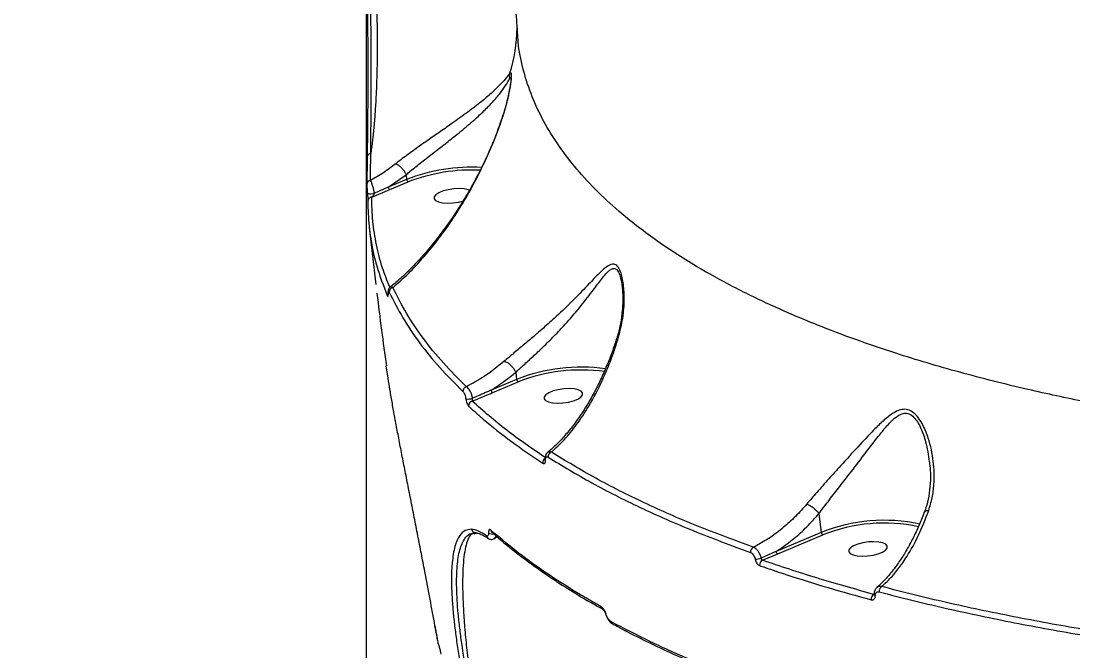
# Model space of a CAD drawing. Header units: millimetres. Extents: x -6328 to 5334, y -5037 to 4112.
# Drawn here: x -3619 to -3376.5, y 438 to 583.2 of the extents above; entities that cross this region are included whole.
import ezdxf

# ---------------------------------------------------------------- set-up
doc = ezdxf.new("R2010")
doc.units = ezdxf.units.MM
for name, color, linetype in [('DIKOM_ЗОНА', 80, 'Continuous'), ('DIKOM_ОБЪЕКТ', 7, 'Continuous'), ('DIKOM_РАЗМЕР_ЗОНА', 7, 'Continuous'), ('DIKOM_РАЗМЕР_ОБЪЕКТА', 7, 'Continuous')]:
    doc.layers.add(name, color=color, linetype=linetype)
doc.styles.add('style1', font='arial.ttf', dxfattribs={"width": 0.8})
doc.dimstyles.new('1-50', dxfattribs={"dimtxt": 300, "dimasz": 200, "dimexe": 100, "dimexo": 0, "dimgap": 100, "dimtad": 1, "dimtxsty": 'style1', "dimcen": 200, "dimclrd": 7, "dimclre": 7, "dimclrt": 7, "dimadec": 1, "dimazin": 2, "dimtfac": 1, "dimtmove": 0, "dimatfit": 2, "dimfxl": 0, "dimlwd": 25, "dimlwe": 18, "dimarcsym": 0})

# ---------------------------------------------------------------- blocks, each defined once
blk = doc.blocks.new('*D0')
at = {"layer": 'Defpoints', "color": 0, "transparency": 16777216}
for p in [(-3539.45, 760.32), (3333.52, 448.13), (3333.52, -4437.11)]:
    blk.add_point(p, dxfattribs=at)
at = {"layer": 'DIKOM_РАЗМЕР_ОБЪЕКТА', "color": 7, "lineweight": 18, "transparency": 16777216}
for p, q in [((-3539.45, 760.32), (-3539.45, -4537.11)), ((3333.52, 448.13), (3333.52, -4537.11))]:
    blk.add_line(p, q, dxfattribs=at)
at = {"layer": 'DIKOM_РАЗМЕР_ОБЪЕКТА', "color": 7, "lineweight": 25, "transparency": 16777216}
blk.add_line((-3339.45, -4437.11), (3133.52, -4437.11), dxfattribs=at)
at = {"layer": 'DIKOM_РАЗМЕР_ОБЪЕКТА', "color": 7, "transparency": 16777216}
for points in [[(-3339.45, -4403.77), (-3339.45, -4470.44), (-3539.45, -4437.11)], [(3133.52, -4403.77), (3133.52, -4470.44), (3333.52, -4437.11)]]:
    blk.add_solid(points, dxfattribs=at)
at = {"layer": 'DIKOM_РАЗМЕР_ОБЪЕКТА', "color": 7, "transparency": 16777216, "insert": (-102.96, -4183.94), "char_height": 300, "attachment_point": 5, "style": 'style1'}
blk.add_mtext('6900', dxfattribs=at)
blk = doc.blocks.new('*D1')
at = {"layer": 'Defpoints', "color": 0, "transparency": 16777216}
for p in [(-5040.91, 625.75), (5333.52, 448.13), (5333.52, -4936.78)]:
    blk.add_point(p, dxfattribs=at)
at = {"layer": 'DIKOM_РАЗМЕР_ЗОНА', "color": 7, "lineweight": 18, "transparency": 16777216}
for p, q in [((-5040.91, 625.75), (-5040.91, -5036.78)), ((5333.52, 448.13), (5333.52, -5036.78))]:
    blk.add_line(p, q, dxfattribs=at)
at = {"layer": 'DIKOM_РАЗМЕР_ЗОНА', "color": 7, "lineweight": 25, "transparency": 16777216}
blk.add_line((-4840.91, -4936.78), (5133.52, -4936.78), dxfattribs=at)
at = {"layer": 'DIKOM_РАЗМЕР_ЗОНА', "color": 7, "transparency": 16777216}
for points in [[(-4840.91, -4903.45), (-4840.91, -4970.11), (-5040.91, -4936.78)], [(5133.52, -4903.45), (5133.52, -4970.11), (5333.52, -4936.78)]]:
    blk.add_solid(points, dxfattribs=at)
at = {"layer": 'DIKOM_РАЗМЕР_ЗОНА', "color": 7, "transparency": 16777216, "insert": (-104.69, -4683.61), "char_height": 300, "attachment_point": 5, "style": 'style1'}
blk.add_mtext('10400', dxfattribs=at)
blk = doc.blocks.new('*D2')
at = {"layer": 'Defpoints', "color": 0, "transparency": 16777216}
for p in [(-5303.77, 2121.42), (-1621.11, 2121.42), (560.33, -2395.62)]:
    blk.add_point(p, dxfattribs=at)
at = {"layer": 'DIKOM_РАЗМЕР_ОБЪЕКТА', "color": 7, "lineweight": 18, "transparency": 16777216}
for p, q in [((-1621.11, 2121.42), (-5403.77, 2121.42)), ((560.33, -2395.62), (-5403.77, -2395.62))]:
    blk.add_line(p, q, dxfattribs=at)
at = {"layer": 'DIKOM_РАЗМЕР_ОБЪЕКТА', "color": 7, "lineweight": 25, "transparency": 16777216}
blk.add_line((-5303.77, -2195.62), (-5303.77, 1921.42), dxfattribs=at)
at = {"layer": 'DIKOM_РАЗМЕР_ОБЪЕКТА', "color": 7, "transparency": 16777216}
for points in [[(-5337.11, 1921.42), (-5270.44, 1921.42), (-5303.77, 2121.42)], [(-5337.11, -2195.62), (-5270.44, -2195.62), (-5303.77, -2395.62)]]:
    blk.add_solid(points, dxfattribs=at)
at = {"layer": 'DIKOM_РАЗМЕР_ОБЪЕКТА', "color": 7, "transparency": 16777216, "insert": (-5556.94, -137.1), "char_height": 300, "attachment_point": 5, "rotation": 90, "style": 'style1'}
blk.add_mtext('4500', dxfattribs=at)
blk = doc.blocks.new('*D3')
at = {"layer": 'Defpoints', "color": 0, "transparency": 16777216}
for p in [(-1814.92, 4111.71), (-5877.98, -3895.62), (33.33, -3895.62)]:
    blk.add_point(p, dxfattribs=at)
at = {"layer": 'DIKOM_РАЗМЕР_ЗОНА', "color": 7, "lineweight": 18, "transparency": 16777216}
for p, q in [((-1814.92, 4111.71), (-5977.98, 4111.71)), ((33.33, -3895.62), (-5977.98, -3895.62))]:
    blk.add_line(p, q, dxfattribs=at)
at = {"layer": 'DIKOM_РАЗМЕР_ЗОНА', "color": 7, "lineweight": 25, "transparency": 16777216}
blk.add_line((-5877.98, 3911.71), (-5877.98, -3695.62), dxfattribs=at)
at = {"layer": 'DIKOM_РАЗМЕР_ЗОНА', "color": 7, "transparency": 16777216}
for points in [[(-5911.31, 3911.71), (-5844.65, 3911.71), (-5877.98, 4111.71)], [(-5911.31, -3695.62), (-5844.65, -3695.62), (-5877.98, -3895.62)]]:
    blk.add_solid(points, dxfattribs=at)
at = {"layer": 'DIKOM_РАЗМЕР_ЗОНА', "color": 7, "transparency": 16777216, "insert": (-6131.15, 108.05), "char_height": 300, "attachment_point": 5, "rotation": 90, "style": 'style1'}
blk.add_mtext('8000', dxfattribs=at)

msp = doc.modelspace()

# ---------------------------------------------------------------- linework, layer by layer
at = {"layer": 'DIKOM_ЗОНА', "color": 3, "lineweight": 15}
msp.add_lwpolyline([(-2227.791, 4022.501, -0.4004134), (-924.694, 3567.218), (-783.266, 3290.817), (-574.315, 2882.448, 0.2815691), (-351.757, 2746.326), (3559.672, 2746.326, -0.2314536), (4743.738, 2167.188, -0.5747587), (2938.453, -2322.602, 0.3441492), (2725.867, -2545.064, -0.3852766), (1233.33, -3895.616), (300.314, -3895.616, -0.3636017), (-860.648, -2922.741, 0.3636017), (-1106.793, -2716.473), (-1724.025, -2716.473, -0.3491545), (-2514.764, -2087.631, 0.3242764), (-2736.03, -1894.92, -0.3882716), (-5040.908, 625.746), (-5040.908, 2102.661, -0.2943872), (-4453.774, 3013.453), (-2227.791, 4022.501)], format="xyb", dxfattribs=at)
at = {"layer": 'DIKOM_ОБЪЕКТ', "color": 7, "linetype": 'Continuous', "lineweight": 15}
for p, q in [((-3534.356, 544.906), (-3530.266, 547.764)), ((-3530.134, 546.68), (-3534.356, 544.906)), ((-3533.973, 544.342), (-3529.751, 546.116)), ((-3530.266, 547.764), (-3530.266, 547.767)), ((-3530.266, 547.764), (-3530.134, 546.68)), ((-3538.173, 542.594), (-3533.973, 544.342)), ((-3538.729, 535.593), (-3537.212, 522.429)), ((-3534.404, 500.871), (-3534.819, 503.715)), ((-3504.971, 502.243), (-3504.972, 502.247)), ((-3504.971, 502.243), (-3504.771, 500.589)), ((-3504.771, 500.589), (-3510.652, 498.117)), ((-3510.268, 497.553), (-3504.387, 500.025)), ((-3498.219, 482.197), (-3498.218, 482.185)), ((-3435.061, 469.682), (-3434.53, 465.308)), ((-3514.682, 465.148), (-3514.601, 465.165)), ((-3514.604, 465.168), (-3514.182, 465.172)), ((-3514.342, 464.941), (-3514.57, 465.269)), ((-3434.53, 465.308), (-3444.94, 460.934)), ((-3444.557, 460.37), (-3434.146, 464.744)), ((-3448.061, 458.914), (-3444.557, 460.37)), ((-3422.362, 451.083), (-3422.399, 451.056)), ((-3485.014, 447.686), (-3485.029, 447.694)), ((-3482.491, 444.125), (-3482.442, 444.101)), ((-3523.6, 443.841), (-3523.059, 440.906)), ((-3523.6, 443.841), (-3523.591, 443.813)), ((-3523.059, 440.906), (-3523.051, 440.878))]:
    msp.add_line(p, q, dxfattribs=at)
at = {"layer": 'DIKOM_ОБЪЕКТ', "color": 7, "linetype": 'Continuous', "lineweight": 15, "flags": 128}
for points in [[(-3515.627, 544.172), (-3515.918, 544.282), (-3516.862, 544.489), (-3518.008, 544.566), (-3519.263, 544.508), (-3520.527, 544.319), (-3521.696, 544.014), (-3522.675, 543.619), (-3523.386, 543.164), (-3523.771, 542.687)], [(-3523.771, 542.687), (-3523.798, 542.227), (-3523.466, 541.82), (-3522.801, 541.501), (-3521.857, 541.293), (-3520.711, 541.216), (-3519.455, 541.274), (-3518.192, 541.463), (-3517.04, 541.763)], [(-3498.407, 496.595), (-3498.434, 496.135), (-3498.102, 495.729), (-3497.437, 495.409), (-3496.493, 495.202), (-3495.347, 495.124), (-3494.092, 495.182), (-3492.829, 495.371), (-3491.66, 495.676), (-3490.68, 496.072), (-3489.969, 496.527), (-3489.585, 497.004), (-3489.557, 497.464), (-3489.89, 497.87), (-3490.555, 498.19), (-3491.498, 498.397), (-3492.644, 498.475), (-3493.9, 498.417), (-3495.163, 498.228), (-3496.332, 497.923), (-3497.311, 497.527), (-3498.022, 497.072), (-3498.407, 496.595)], [(-3511.318, 463.958), (-3511.356, 463.984), (-3511.358, 463.985)], [(-3428.166, 461.315), (-3428.194, 460.855), (-3427.861, 460.448), (-3427.196, 460.128), (-3426.253, 459.921), (-3425.107, 459.844), (-3423.851, 459.902), (-3422.588, 460.091), (-3421.419, 460.396), (-3420.44, 460.792), (-3419.729, 461.246), (-3419.344, 461.723), (-3419.317, 462.184), (-3419.649, 462.59), (-3420.314, 462.91), (-3421.258, 463.117), (-3422.404, 463.194), (-3423.659, 463.136), (-3424.922, 462.947), (-3426.091, 462.642), (-3427.071, 462.247), (-3427.782, 461.792), (-3428.166, 461.315)], [(-3484.128, 446.467), (-3484.162, 446.474), (-3484.19, 446.484), (-3484.211, 446.495), (-3484.226, 446.508), (-3484.233, 446.523), (-3484.234, 446.539), (-3484.227, 446.557), (-3484.214, 446.576)], [(-3523.051, 440.878), (-3523.119, 441.245), (-3523.187, 441.612), (-3523.255, 441.979), (-3523.322, 442.346), (-3523.39, 442.712), (-3523.457, 443.079), (-3523.524, 443.446), (-3523.591, 443.813)]]:
    msp.add_lwpolyline(points, dxfattribs=at)
at = {"layer": 'DIKOM_ОБЪЕКТ', "color": 7, "linetype": 'Continuous', "lineweight": 15}
for centre, radius, start, end in [((-3539.745, 581.897), 35.087, 341.98045, 359.61179), ((-3504.027, 570.442), 2.428, 165.6563, 193.29572), ((-3538.391, 551.821), 0.839, 90.06456, 180.55137), ((-3514.952, 507.268), 42.235, 87.10582, 111.06653), ((-3515.02, 507.831), 41.021, 87.3855, 111.04438), ((-3538.374, 545.535), 0.926, 95.19387, 183.71644), ((-3529.451, 546.732), 0.685, 184.35671, 244.06343), ((-3538.394, 545.952), 2.586, 252.35022, 288.91754), ((-3533.673, 544.958), 0.685, 184.35689, 244.06259), ((-3538.107, 541.645), 0.952, 94.01503, 184.3605), ((-3533.128, 520.775), 1.012, 100.33914, 184.08495), ((-3533.647, 520.005), 0.943, 141.71183, 185.63984), ((-3489.864, 462.697), 40.719, 82.13168, 111.47481), ((-3489.905, 463.017), 39.741, 82.17953, 111.37239), ((-3504.088, 500.641), 0.685, 184.35672, 244.06341), ((-3516.066, 497.884), 1.074, 105.27043, 184.49894), ((-3509.969, 498.169), 0.685, 184.35689, 244.06259), ((-3516.022, 499.463), 3.386, 262.22631, 289.08479), ((-3514.757, 494.536), 1.076, 103.20099, 184.63598), ((-3496.378, 482.776), 1.118, 109.42586, 185.153), ((-3497.644, 481.389), 1.118, 120.10299, 185.17324), ((-3497.923, 482.218), 0.297, 186.47163, 229.35398), ((-3419.952, 428.983), 39.142, 77.96485, 111.86545), ((-3514.203, 466.237), 0.967, 191.47922, 279.5439), ((-3509.906, 465.962), 0.828, 186.95374, 229.37711), ((-3420.042, 429.817), 37.668, 77.7836, 111.99001), ((-3510.846, 464.698), 0.878, 188.45139, 234.29359), ((-3510.387, 466.28), 1.328, 230.18208, 285.96853), ((-3433.847, 465.36), 0.685, 184.35672, 244.06341), ((-3449.632, 460.849), 1.204, 117.88783, 186.69358), ((-3444.257, 460.986), 0.685, 184.35689, 244.06259), ((-3449.636, 462.654), 3.462, 267.63218, 291.39975), ((-3447.541, 457.837), 1.196, 115.76857, 187.0614), ((-3419.903, 451.793), 1.264, 123.02623, 187.55031), ((-3421.775, 449.983), 1.241, 120.18114, 187.88271), ((-3421.959, 451.118), 0.409, 192.16868, 253.59892), ((-3484.641, 448.379), 0.788, 185.81448, 240.4693), ((-3482.105, 444.803), 0.78, 185.65975, 240.35385)]:
    msp.add_arc(centre, radius, start, end, dxfattribs=at)
for points, knots in [([(-3504.874, 727.005), (-3505.151, 722.857), (-3505.832, 712.627), (-3506.559, 696.286), (-3507.102, 677.989), (-3507.32, 659.67), (-3507.226, 641.336), (-3506.82, 622.991), (-3506.093, 604.641), (-3505.313, 590.517), (-3504.751, 582.514), (-3504.618, 580.624)], [0, 0, 0, 0, 0.0852617, 0.2102603, 0.335305, 0.4603974, 0.5855393, 0.7107321, 0.8359774, 0.9612764, 1, 1, 1, 1]), ([(-3540.106, 609.961), (-3539.988, 607.91), (-3539.75, 603.772), (-3539.516, 598.057), (-3539.356, 593.06), (-3539.25, 588.82), (-3539.17, 584.548), (-3539.117, 580.33), (-3539.087, 576.215), (-3539.076, 572.212), (-3539.082, 568.297), (-3539.101, 564.557), (-3539.128, 561.033), (-3539.161, 557.735), (-3539.196, 554.616), (-3539.219, 552.75), (-3539.23, 551.813)], [0, 0, 0, 0, 0.1013046, 0.2043245, 0.2693234, 0.3347703, 0.4016321, 0.4689837, 0.5341683, 0.5998078, 0.6668825, 0.7344532, 0.7996653, 0.8653309, 0.9324208, 1, 1, 1, 1]), ([(-3538.392, 552.66), (-3538.376, 554.481), (-3538.352, 557.236), (-3538.318, 561.584), (-3538.289, 566.184), (-3538.276, 571.176), (-3538.292, 576.423), (-3538.332, 581.808), (-3538.416, 587.351), (-3538.552, 592.916), (-3538.707, 597.855), (-3538.934, 603.501), (-3539.162, 607.555), (-3539.278, 609.6)], [0, 0, 0, 0, 0.130741, 0.1978155, 0.2653844, 0.3961147, 0.4632011, 0.5307838, 0.6611978, 0.7281017, 0.7954933, 0.8968894, 1, 1, 1, 1]), ([(-3538.63, 609.63), (-3538.452, 607.914), (-3538.095, 604.462), (-3537.597, 598.173), (-3537.251, 592.171), (-3537.044, 586.606), (-3536.914, 581.06), (-3536.9, 575.613), (-3537.004, 570.403), (-3537.143, 566.621), (-3537.337, 563.034), (-3537.587, 559.647), (-3537.896, 556.451), (-3538.175, 554.159), (-3538.351, 552.947), (-3538.392, 552.66)], [0, 0, 0, 0, 0.0869112, 0.1748861, 0.3057204, 0.3728218, 0.4404087, 0.5725022, 0.6402835, 0.708565, 0.774872, 0.8416469, 0.9098981, 0.9786596, 1, 1, 1, 1]), ([(-3048.983, 501.419), (-3055.104, 500.298), (-3067.347, 498.056), (-3085.977, 495.081), (-3104.769, 492.4), (-3123.803, 490.04), (-3142.946, 488.016), (-3162.236, 486.335), (-3181.516, 485.019), (-3199.535, 484.133), (-3216.197, 483.608), (-3231.562, 483.372), (-3246.787, 483.39), (-3261.907, 483.666), (-3276.841, 484.203), (-3291.608, 485.005), (-3306.115, 486.073), (-3319.899, 487.366), (-3332.925, 488.85), (-3346.08, 490.615), (-3359.682, 492.762), (-3373.602, 495.345), (-3388.025, 498.452), (-3402.74, 502.164), (-3415.855, 506.069), (-3426.662, 509.749), (-3436.074, 513.312), (-3445.512, 517.331), (-3454.816, 521.843), (-3464.062, 526.966), (-3472.999, 532.757), (-3480.671, 538.734), (-3486.765, 544.405), (-3491.557, 549.69), (-3495.635, 555.138), (-3498.973, 560.726), (-3501.584, 566.448), (-3503.398, 572.292), (-3504.388, 577.026), (-3504.503, 579.838), (-3504.535, 580.63)], [0, 0, 0, 0, 0.0281757, 0.0563513, 0.0848959, 0.1134406, 0.1424735, 0.1715063, 0.2009294, 0.2303525, 0.2542726, 0.2781927, 0.3023377, 0.3264826, 0.3509225, 0.3753625, 0.4000365, 0.4247104, 0.4471235, 0.4695366, 0.4967167, 0.5239122, 0.5510923, 0.5847544, 0.6184165, 0.6407763, 0.6631362, 0.6902514, 0.717382, 0.7444972, 0.7780784, 0.8116595, 0.8370219, 0.8624724, 0.8879228, 0.9134621, 0.9389079, 0.9644426, 0.9899773, 1, 1, 1, 1]), ([(-3506.379, 571.044), (-3506.675, 570.672), (-3507.277, 569.915), (-3508.86, 568.167), (-3510.857, 566.294), (-3513.33, 564.225), (-3516.437, 561.863), (-3519.808, 559.465), (-3523.092, 557.188), (-3526.07, 555.125), (-3529.041, 553.023), (-3531.221, 551.413), (-3532.368, 550.514), (-3532.646, 550.296)], [0, 0, 0, 0, 0.1053254, 0.2145479, 0.3102874, 0.408061, 0.5195918, 0.635277, 0.7180663, 0.8031636, 0.8862433, 0.9724049, 1, 1, 1, 1]), ([(-3507.668, 562.07), (-3507.251, 563.548), (-3506.68, 565.573), (-3506.245, 567.924), (-3506.027, 569.392), (-3505.926, 570.625), (-3505.999, 571.365), (-3506.24, 571.162), (-3506.379, 571.044)], [0, 0, 0, 0, 0.3030727, 0.4152375, 0.5295143, 0.6687564, 0.8085424, 1, 1, 1, 1]), ([(-3506.038, 570.007), (-3506.039, 570.012), (-3506.041, 570.037), (-3506.037, 569.856), (-3506.073, 569.426), (-3506.16, 568.678), (-3506.331, 567.63), (-3506.5, 566.716), (-3506.629, 566.171), (-3506.642, 566.119)], [0, 0, 0, 0, 0.0281869, 0.151076, 0.3007961, 0.4703738, 0.7109378, 0.9726977, 1, 1, 1, 1]), ([(-3506.39, 569.884), (-3506.259, 570.12), (-3506.084, 570.437), (-3506.059, 570.049), (-3506.052, 569.95)], [0, 0, 0, 0, 0.7456542, 1, 1, 1, 1]), ([(-3530.266, 547.767), (-3530.266, 547.767), (-3530.016, 547.978), (-3528.978, 548.844), (-3526.987, 550.439), (-3524.286, 552.538), (-3521.537, 554.666), (-3518.574, 557), (-3515.481, 559.547), (-3512.673, 562.073), (-3510.407, 564.369), (-3508.632, 566.435), (-3507.205, 568.441), (-3506.664, 569.399), (-3506.39, 569.884)], [0, 0, 0, 0, 0.0000129, 0.0265076, 0.1075882, 0.1917931, 0.2740841, 0.3586575, 0.4713062, 0.5879785, 0.6854056, 0.7846708, 0.8908725, 1, 1, 1, 1]), ([(-3506.642, 566.119), (-3506.756, 565.622), (-3507.016, 564.495), (-3507.395, 563.075), (-3507.694, 562.178), (-3507.77, 561.952)], [0, 0, 0, 0, 0.3714801, 0.8413978, 1, 1, 1, 1]), ([(-3507.743, 561.926), (-3508.059, 560.962), (-3508.753, 558.853), (-3509.992, 555.683), (-3511.46, 552.295), (-3513.162, 548.758), (-3515.073, 545.147), (-3517.183, 541.545), (-3519.441, 538.042), (-3521.851, 534.649), (-3524.412, 531.377), (-3527.088, 528.268), (-3529.833, 525.426), (-3532.13, 523.265), (-3533.511, 522.175), (-3533.964, 521.817)], [0, 0, 0, 0, 0.0516282, 0.1129642, 0.1790035, 0.2508272, 0.3304944, 0.4122143, 0.4969872, 0.5846466, 0.674979, 0.7688065, 0.8627139, 0.9548938, 1, 1, 1, 1]), ([(-3533.31, 521.771), (-3532.242, 522.7), (-3530.056, 524.603), (-3526.829, 527.988), (-3523.615, 531.804), (-3520.476, 536.041), (-3517.513, 540.572), (-3514.744, 545.363), (-3512.179, 550.438), (-3509.747, 555.94), (-3508.364, 560.019), (-3507.668, 562.07)], [0, 0, 0, 0, 0.1079577, 0.221041, 0.3345734, 0.4495257, 0.5649892, 0.6717717, 0.7791328, 0.888928, 1, 1, 1, 1]), ([(-3507.668, 562.07), (-3507.68, 562.058), (-3507.723, 562.017), (-3507.725, 561.961), (-3507.726, 561.921)], [0, 0, 0, 0, 0.272459, 1, 1, 1, 1]), ([(-3539.23, 551.813), (-3539.244, 550.615), (-3539.273, 548.201), (-3539.29, 546.388), (-3539.298, 545.475)], [0, 0, 0, 0, 0.4964917, 1, 1, 1, 1]), ([(-3538.458, 546.457), (-3538.45, 547.337), (-3538.434, 549.11), (-3538.406, 551.471), (-3538.392, 552.66)], [0, 0, 0, 0, 0.4964828, 1, 1, 1, 1]), ([(-3532.646, 550.296), (-3533.588, 549.578), (-3535.48, 548.136), (-3537.463, 547.018), (-3538.458, 546.457)], [0, 0, 0, 0, 0.4978686, 1, 1, 1, 1]), ([(-3532.646, 550.296), (-3532.617, 550.286), (-3532.5, 550.247), (-3532.184, 550.102), (-3531.676, 549.754), (-3531.089, 549.164), (-3530.579, 548.47), (-3530.37, 548.001), (-3530.266, 547.767)], [0, 0, 0, 0, 0.0343037, 0.1364982, 0.3523745, 0.5682499, 0.784125, 1, 1, 1, 1]), ([(-3537.555, 543.506), (-3537.603, 543.774), (-3537.7, 544.315), (-3537.924, 545.168), (-3538.191, 545.959), (-3538.369, 546.292), (-3538.458, 546.457)], [0, 0, 0, 0, 0.2146917, 0.4348049, 0.7188263, 1, 1, 1, 1]), ([(-3539.298, 545.475), (-3539.297, 545.349), (-3539.295, 545.1), (-3539.266, 544.568), (-3539.226, 544.009), (-3539.194, 543.657), (-3539.178, 543.488)], [0, 0, 0, 0, 0.2974636, 0.5890265, 0.8028446, 1, 1, 1, 1]), ([(-3539.178, 543.488), (-3539.174, 543.447), (-3539.156, 543.264), (-3539.124, 542.897), (-3539.088, 542.391), (-3539.06, 541.894), (-3539.057, 541.682), (-3539.056, 541.572)], [0, 0, 0, 0, 0.0490732, 0.2179129, 0.4266715, 0.7022436, 1, 1, 1, 1]), ([(-3538.173, 542.594), (-3538.091, 542.664), (-3537.938, 542.796), (-3537.75, 543.035), (-3537.631, 543.243), (-3537.58, 543.383), (-3537.562, 543.458), (-3537.557, 543.491), (-3537.555, 543.506)], [0, 0, 0, 0, 0.3482418, 0.6491547, 0.8444769, 0.9341967, 0.9695954, 1, 1, 1, 1]), ([(-3534.356, 544.906), (-3534.605, 544.795), (-3535.667, 544.318), (-3536.736, 543.858), (-3537.555, 543.506)], [0, 0, 0, 0, 0.2343149, 1, 1, 1, 1]), ([(-3539.056, 541.572), (-3539.056, 541.334), (-3539.056, 540.143), (-3538.944, 537.059), (-3538.389, 532.355), (-3537.057, 526.299), (-3535.469, 522.197), (-3534.585, 519.912)], [0, 0, 0, 0, 0.0321659, 0.1608352, 0.4182088, 0.675957, 1, 1, 1, 1]), ([(-3534.023, 521.816), (-3534.604, 523.291), (-3535.878, 526.518), (-3537.154, 531.607), (-3538.034, 537.052), (-3538.127, 540.746), (-3538.173, 542.594)], [0, 0, 0, 0, 0.2184516, 0.4781337, 0.738887, 1, 1, 1, 1]), ([(-3481.252, 510.383), (-3480.893, 511.827), (-3480.166, 514.744), (-3479.883, 518.841), (-3480.033, 521.954), (-3480.38, 524.044), (-3480.805, 525.544), (-3481.459, 526.753), (-3482.454, 527.305), (-3483.555, 526.893), (-3484.694, 526.019), (-3486.133, 524.665), (-3488.244, 522.437), (-3491.309, 519.234), (-3494.623, 516.004), (-3497.858, 513.059), (-3500.61, 510.674), (-3503.261, 508.446), (-3505.594, 506.512), (-3506.989, 505.321), (-3507.632, 504.772)], [0, 0, 0, 0, 0.0753137, 0.1521196, 0.2131853, 0.2441328, 0.2756864, 0.3129828, 0.3506019, 0.4012238, 0.4376329, 0.4745841, 0.5507903, 0.6403379, 0.7326459, 0.7929996, 0.85494, 0.904775, 0.9561054, 1, 1, 1, 1]), ([(-3504.972, 502.247), (-3504.972, 502.247), (-3504.393, 502.777), (-3503.084, 503.96), (-3500.959, 505.893), (-3498.556, 508.152), (-3496.047, 510.641), (-3493.166, 513.706), (-3490.187, 517.179), (-3487.511, 520.626), (-3485.648, 523.116), (-3484.392, 524.691), (-3483.58, 525.547), (-3482.892, 526.054), (-3482.284, 526.253), (-3481.837, 526.074), (-3481.371, 525.58), (-3480.971, 524.754), (-3480.621, 523.383), (-3480.499, 522.435), (-3480.443, 522.002)], [0, 0, 0, 0, 0.000015, 0.0553362, 0.1196002, 0.1857325, 0.2650985, 0.3464682, 0.4649736, 0.5868495, 0.6819776, 0.7309123, 0.7797466, 0.8101706, 0.8414307, 0.8783738, 0.8855765, 0.9297003, 0.9678832, 1, 1, 1, 1]), ([(-3533.965, 521.817), (-3534, 521.793), (-3534.119, 521.712), (-3534.244, 521.509), (-3534.345, 521.258), (-3534.394, 520.954), (-3534.402, 520.684), (-3534.376, 520.409), (-3534.369, 520.338)], [0, 0, 0, 0, 0.065757, 0.2243231, 0.3778048, 0.5549141, 0.8842459, 1, 1, 1, 1]), ([(-3533.31, 521.771), (-3533.352, 521.797), (-3533.577, 521.935), (-3533.825, 522.01), (-3533.948, 521.831), (-3533.961, 521.813)], [0, 0, 0, 0, 0.1740543, 0.9174367, 1, 1, 1, 1]), ([(-3516.348, 498.92), (-3518.168, 500.732), (-3521.811, 504.36), (-3526.367, 510.01), (-3530.311, 515.799), (-3532.31, 519.779), (-3533.31, 521.771)], [0, 0, 0, 0, 0.2488741, 0.4981941, 0.7488692, 1, 1, 1, 1]), ([(-3480.446, 522.001), (-3480.397, 521.544), (-3480.286, 520.5), (-3480.271, 518.603), (-3480.389, 516.23), (-3480.787, 513.516), (-3481.228, 511.4), (-3481.623, 510.284), (-3481.683, 510.113)], [0, 0, 0, 0, 0.1257299, 0.2872285, 0.4817915, 0.7208116, 0.9573911, 1, 1, 1, 1]), ([(-3536.987, 520.478), (-3536.643, 517.626), (-3535.967, 512.031), (-3535.174, 506.453), (-3534.786, 503.719)], [0, 0, 0, 0, 0.5098626, 1, 1, 1, 1]), ([(-3534.585, 519.912), (-3534.572, 519.883), (-3534.507, 519.738), (-3534.419, 519.641), (-3534.36, 519.766), (-3534.343, 519.993), (-3534.356, 520.208), (-3534.363, 520.316)], [0, 0, 0, 0, 0.0950988, 0.471968, 0.7157778, 0.8572267, 1, 1, 1, 1]), ([(-3534.363, 520.316), (-3534.369, 520.421), (-3534.382, 520.631), (-3534.365, 520.848), (-3534.305, 520.962), (-3534.217, 520.866), (-3534.151, 520.729), (-3534.138, 520.703)], [0, 0, 0, 0, 0.1456016, 0.2899617, 0.5320979, 0.9098028, 1, 1, 1, 1]), ([(-3534.377, 520.387), (-3534.373, 520.336), (-3534.364, 520.216), (-3534.366, 520.117), (-3534.366, 520.111), (-3534.366, 520.109)], [0, 0, 0, 0, 0.3024162, 0.7090338, 1, 1, 1, 1]), ([(-3534.138, 520.703), (-3533.145, 518.725), (-3531.157, 514.764), (-3527.224, 508.978), (-3522.652, 503.296), (-3518.976, 499.633), (-3517.136, 497.8)], [0, 0, 0, 0, 0.2488739, 0.4981939, 0.748869, 1, 1, 1, 1]), ([(-3481.706, 510.097), (-3481.823, 509.707), (-3482.278, 508.188), (-3483.209, 505.645), (-3484.501, 502.462), (-3485.944, 499.372), (-3487.52, 496.388), (-3489.218, 493.547), (-3491.017, 490.895), (-3492.896, 488.464), (-3494.835, 486.301), (-3496.435, 484.717), (-3497.388, 483.96), (-3497.672, 483.734)], [0, 0, 0, 0, 0.0322854, 0.1256978, 0.2218725, 0.3209215, 0.4227737, 0.5271343, 0.6331814, 0.7397395, 0.8468044, 0.9543034, 1, 1, 1, 1]), ([(-3496.749, 483.83), (-3495.757, 484.744), (-3493.762, 486.582), (-3490.872, 490.152), (-3487.845, 494.705), (-3485.345, 499.473), (-3483.381, 504.101), (-3482.176, 507.385), (-3481.512, 509.539), (-3481.252, 510.383)], [0, 0, 0, 0, 0.1610251, 0.3238573, 0.4936605, 0.7083238, 0.8181272, 0.928737, 1, 1, 1, 1]), ([(-3481.252, 510.383), (-3481.279, 510.376), (-3481.464, 510.332), (-3481.66, 510.247), (-3481.666, 510.117), (-3481.667, 510.085)], [0, 0, 0, 0, 0.1132761, 0.7833298, 1, 1, 1, 1]), ([(-3507.632, 504.772), (-3509.158, 503.53), (-3511.972, 501.24), (-3514.975, 499.648), (-3516.348, 498.92)], [0, 0, 0, 0, 0.5425528, 1, 1, 1, 1]), ([(-3507.632, 504.772), (-3507.604, 504.767), (-3507.428, 504.734), (-3507.038, 504.583), (-3506.44, 504.186), (-3505.837, 503.609), (-3505.307, 502.931), (-3505.084, 502.475), (-3504.972, 502.247)], [0, 0, 0, 0, 0.0319477, 0.2048554, 0.4036422, 0.6024283, 0.8012141, 1, 1, 1, 1]), ([(-3510.652, 498.117), (-3510.416, 498.263), (-3508.47, 499.464), (-3506.608, 500.943), (-3504.971, 502.243)], [0, 0, 0, 0, 0.1214198, 1, 1, 1, 1]), ([(-3523.591, 443.813), (-3523.964, 445.837), (-3524.715, 449.918), (-3525.786, 455.542), (-3526.735, 460.452), (-3527.548, 464.614), (-3528.372, 468.804), (-3529.189, 472.939), (-3529.985, 476.969), (-3530.755, 480.89), (-3531.501, 484.722), (-3532.202, 488.383), (-3532.848, 491.833), (-3533.433, 495.063), (-3533.964, 498.12), (-3534.257, 499.952), (-3534.404, 500.871)], [0, 0, 0, 0, 0.1013046, 0.2043245, 0.2693234, 0.3347703, 0.4016321, 0.4689837, 0.5341683, 0.5998078, 0.6668825, 0.7344532, 0.7996653, 0.8653309, 0.9324208, 1, 1, 1, 1]), ([(-3517.136, 497.8), (-3517.071, 497.722), (-3516.94, 497.565), (-3516.743, 497.128), (-3516.578, 496.62), (-3516.511, 496.27), (-3516.48, 496.108)], [0, 0, 0, 0, 0.2632567, 0.5266594, 0.7813278, 1, 1, 1, 1]), ([(-3514.915, 496.263), (-3514.978, 496.526), (-3515.112, 497.091), (-3515.467, 497.901), (-3515.904, 498.583), (-3516.201, 498.808), (-3516.348, 498.92)], [0, 0, 0, 0, 0.2241212, 0.4807288, 0.7415199, 1, 1, 1, 1]), ([(-3515.003, 495.583), (-3513.699, 496.124), (-3512.118, 496.78), (-3510.545, 497.438), (-3510.268, 497.553)], [0, 0, 0, 0, 0.8242751, 1, 1, 1, 1]), ([(-3510.652, 498.117), (-3510.926, 497.994), (-3512.341, 497.36), (-3513.766, 496.753), (-3514.915, 496.263)], [0, 0, 0, 0, 0.1941267, 1, 1, 1, 1]), ([(-3516.48, 496.108), (-3516.449, 495.947), (-3516.383, 495.603), (-3516.22, 495.104), (-3516.026, 494.677), (-3515.895, 494.525), (-3515.83, 494.449)], [0, 0, 0, 0, 0.2213871, 0.4744058, 0.7373087, 1, 1, 1, 1]), ([(-3515.003, 495.583), (-3514.989, 495.623), (-3514.961, 495.701), (-3514.93, 495.876), (-3514.914, 496.058), (-3514.912, 496.192), (-3514.914, 496.251), (-3514.915, 496.263)], [0, 0, 0, 0, 0.2945807, 0.5738867, 0.8144223, 0.9603311, 1, 1, 1, 1]), ([(-3497.97, 482.455), (-3501.085, 484.569), (-3507.323, 488.803), (-3512.44, 493.321), (-3515.003, 495.583)], [0, 0, 0, 0, 0.4992722, 1, 1, 1, 1]), ([(-3515.83, 494.449), (-3515.611, 494.247), (-3514.517, 493.239), (-3511.375, 490.481), (-3506.089, 486.244), (-3501.202, 482.941), (-3498.757, 481.288)], [0, 0, 0, 0, 0.0441427, 0.2207211, 0.6100162, 1, 1, 1, 1]), ([(-3409.752, 470.37), (-3409.459, 471.351), (-3408.869, 473.327), (-3408.405, 477.138), (-3408.53, 481.794), (-3409.521, 486.443), (-3410.807, 489.659), (-3411.901, 491.505), (-3412.944, 492.76), (-3414.206, 493.603), (-3415.573, 493.779), (-3416.868, 493.429), (-3418.435, 492.56), (-3420.283, 491.047), (-3422.906, 488.482), (-3426.128, 485.018), (-3429.627, 481.172), (-3432.82, 477.637), (-3435.488, 474.662), (-3437.117, 472.754), (-3437.881, 471.86)], [0, 0, 0, 0, 0.0515649, 0.1038944, 0.1938056, 0.2863971, 0.343697, 0.372759, 0.4024673, 0.4366789, 0.4671091, 0.4964619, 0.5269704, 0.5803763, 0.634947, 0.725167, 0.8181223, 0.8802031, 0.943889, 1, 1, 1, 1]), ([(-3435.063, 469.688), (-3435.062, 469.689), (-3434.384, 470.582), (-3432.883, 472.523), (-3430.507, 475.567), (-3427.698, 479.198), (-3424.606, 483.262), (-3421.818, 486.94), (-3419.519, 489.758), (-3417.861, 491.509), (-3416.48, 492.498), (-3415.36, 492.881), (-3414.249, 492.785), (-3413.149, 491.962), (-3412.25, 490.719), (-3411.299, 488.855), (-3410.235, 485.829), (-3409.847, 483.166), (-3409.621, 481.607)], [0, 0, 0, 0, 0.00004, 0.0715344, 0.1518634, 0.2341844, 0.3513705, 0.4717429, 0.5395739, 0.6084257, 0.6535943, 0.6802019, 0.7151587, 0.7546916, 0.7896716, 0.8258723, 0.8980711, 1, 1, 1, 1]), ([(-3497.66, 483.684), (-3497.696, 483.662), (-3497.874, 483.555), (-3498.063, 483.2), (-3498.22, 482.735), (-3498.207, 482.363), (-3498.202, 482.186)], [0, 0, 0, 0, 0.075011, 0.3704484, 0.6992874, 1, 1, 1, 1]), ([(-3498.116, 481.993), (-3498.114, 482.117), (-3498.11, 482.364), (-3498.017, 482.616), (-3497.866, 482.762), (-3497.682, 482.777), (-3497.546, 482.705), (-3497.491, 482.676)], [0, 0, 0, 0, 0.1920553, 0.3835881, 0.5902092, 0.8340758, 1, 1, 1, 1]), ([(-3496.749, 483.83), (-3496.864, 483.858), (-3497.151, 483.927), (-3497.467, 483.882), (-3497.611, 483.731), (-3497.641, 483.699)], [0, 0, 0, 0, 0.3456011, 0.8619518, 1, 1, 1, 1]), ([(-3497.491, 482.676), (-3494.201, 480.676), (-3487.612, 476.671), (-3476.384, 471.037), (-3464.248, 465.659), (-3455.306, 462.361), (-3450.828, 460.709)], [0, 0, 0, 0, 0.2482503, 0.4971899, 0.7482385, 1, 1, 1, 1]), ([(-3450.195, 461.914), (-3454.601, 463.538), (-3463.426, 466.791), (-3475.495, 472.126), (-3486.769, 477.767), (-3493.419, 481.807), (-3496.749, 483.83)], [0, 0, 0, 0, 0.2482505, 0.4971903, 0.7482387, 1, 1, 1, 1]), ([(-3498.757, 481.288), (-3498.701, 481.258), (-3498.562, 481.182), (-3498.373, 481.2), (-3498.219, 481.353), (-3498.124, 481.612), (-3498.119, 481.866), (-3498.116, 481.993)], [0, 0, 0, 0, 0.1655324, 0.4120459, 0.620061, 0.8097055, 1, 1, 1, 1]), ([(-3498.22, 482.196), (-3498.219, 482.158), (-3498.217, 482.082), (-3498.227, 482.04), (-3498.225, 482.048), (-3498.224, 482.05)], [0, 0, 0, 0, 0.4294513, 0.8655085, 1, 1, 1, 1]), ([(-3409.598, 481.619), (-3409.524, 480.977), (-3409.332, 479.305), (-3409.353, 476.643), (-3409.689, 473.727), (-3410.154, 471.507), (-3410.621, 470.309), (-3410.749, 469.98)], [0, 0, 0, 0, 0.1631527, 0.4247834, 0.6747108, 0.9109156, 1, 1, 1, 1]), ([(-3437.881, 471.86), (-3438.086, 471.617), (-3439.134, 470.374), (-3441.137, 468.271), (-3443.995, 465.776), (-3447.021, 463.595), (-3449.133, 462.476), (-3450.195, 461.914)], [0, 0, 0, 0, 0.0563914, 0.288291, 0.5227681, 0.7600043, 1, 1, 1, 1]), ([(-3437.881, 471.86), (-3437.851, 471.851), (-3437.717, 471.811), (-3437.373, 471.673), (-3436.803, 471.353), (-3436.128, 470.848), (-3435.504, 470.265), (-3435.21, 469.88), (-3435.063, 469.688)], [0, 0, 0, 0, 0.0350348, 0.1552513, 0.3664391, 0.5776263, 0.7888131, 1, 1, 1, 1]), ([(-3444.94, 460.934), (-3443.811, 461.692), (-3441.621, 463.163), (-3438.54, 465.875), (-3436.404, 468.097), (-3435.278, 469.426), (-3435.061, 469.682)], [0, 0, 0, 0, 0.3208307, 0.6223551, 0.9272313, 1, 1, 1, 1]), ([(-3435.061, 469.682), (-3435.061, 469.684), (-3435.061, 469.686), (-3435.062, 469.688), (-3435.063, 469.688)], [0, 0, 0, 0, 0.6744349, 1, 1, 1, 1]), ([(-3410.767, 470.017), (-3410.876, 469.713), (-3411.359, 468.361), (-3412.338, 466.114), (-3413.697, 463.299), (-3415.167, 460.682), (-3416.72, 458.28), (-3418.339, 456.114), (-3420, 454.253), (-3421.139, 453.099), (-3421.715, 452.651), (-3421.73, 452.64)], [0, 0, 0, 0, 0.0391252, 0.1736193, 0.3096326, 0.4467982, 0.5846385, 0.7225605, 0.8599086, 0.9962893, 1, 1, 1, 1]), ([(-3420.592, 452.853), (-3420.043, 453.352), (-3418.744, 454.534), (-3416.77, 456.851), (-3414.436, 460.211), (-3411.989, 464.612), (-3410.504, 468.434), (-3409.752, 470.37)], [0, 0, 0, 0, 0.1301673, 0.3081385, 0.4882733, 0.7408505, 1, 1, 1, 1]), ([(-3409.752, 470.37), (-3409.775, 470.369), (-3410.005, 470.364), (-3410.372, 470.291), (-3410.662, 470.145), (-3410.681, 470.011), (-3410.684, 469.989)], [0, 0, 0, 0, 0.0472677, 0.4740913, 0.9167129, 1, 1, 1, 1]), ([(-3515.15, 466.045), (-3515.664, 465.997), (-3516.701, 465.902), (-3517.759, 464.899), (-3518.509, 463.581), (-3519.016, 462.125), (-3519.4, 460.406), (-3519.547, 459.011), (-3519.618, 458.339)], [0, 0, 0, 0, 0.2166198, 0.4368155, 0.5778693, 0.7199054, 0.8650445, 1, 1, 1, 1]), ([(-3511.714, 464.569), (-3512.335, 464.978), (-3513.584, 465.801), (-3514.626, 465.963), (-3515.15, 466.045)], [0, 0, 0, 0, 0.4964926, 1, 1, 1, 1]), ([(-3510.728, 465.862), (-3510.746, 465.877), (-3510.857, 465.97), (-3511.027, 466.021), (-3511.174, 465.879), (-3511.245, 465.622), (-3511.24, 465.381), (-3511.237, 465.26)], [0, 0, 0, 0, 0.0639347, 0.3885906, 0.6455869, 0.8222987, 1, 1, 1, 1]), ([(-3485.425, 448.3), (-3485.739, 448.476), (-3487.312, 449.357), (-3491.305, 451.679), (-3497.108, 455.351), (-3504.122, 460.289), (-3508.364, 463.868), (-3510.728, 465.862)], [0, 0, 0, 0, 0.0321659, 0.1608352, 0.4183961, 0.6759569, 1, 1, 1, 1]), ([(-3516.198, 432.413), (-3516.63, 434.905), (-3517.283, 438.674), (-3517.889, 443.327), (-3518.361, 447.74), (-3518.606, 451.737), (-3518.611, 455.226), (-3518.45, 458.344), (-3518.037, 460.892), (-3517.374, 462.822), (-3516.628, 464.126), (-3515.765, 465.012), (-3514.973, 465.112), (-3514.682, 465.148)], [0, 0, 0, 0, 0.1372278, 0.2076302, 0.2785502, 0.4157777, 0.4862003, 0.5571466, 0.6938678, 0.7640287, 0.8347087, 0.9393868, 1, 1, 1, 1]), ([(-3514.463, 465.182), (-3514.661, 465.16), (-3515.201, 465.102), (-3515.854, 464.148), (-3516.446, 462.527), (-3516.858, 460.405), (-3517.127, 457.753), (-3517.241, 454.571), (-3517.204, 450.919), (-3517.018, 446.844), (-3516.676, 442.379), (-3516.201, 437.611), (-3515.769, 434.218), (-3515.553, 432.525)], [0, 0, 0, 0, 0.0625795, 0.1706581, 0.2625121, 0.3546503, 0.4465041, 0.538672, 0.6311272, 0.7232951, 0.8154343, 0.9078607, 1, 1, 1, 1]), ([(-3514.035, 465.193), (-3513.903, 465.181), (-3513.516, 465.147), (-3512.687, 464.8), (-3511.902, 464.382), (-3511.417, 464.001), (-3511.33, 463.933)], [0, 0, 0, 0, 0.192638, 0.5649222, 0.9223768, 1, 1, 1, 1]), ([(-3511.237, 465.26), (-3511.235, 465.135), (-3511.23, 464.885), (-3511.304, 464.613), (-3511.456, 464.444), (-3511.622, 464.525), (-3511.714, 464.569)], [0, 0, 0, 0, 0.1849053, 0.368597, 0.6500906, 1, 1, 1, 1]), ([(-3511.349, 464.002), (-3511.296, 463.958), (-3511.128, 463.817), (-3510.73, 463.704), (-3510.262, 463.721), (-3510.039, 463.875), (-3509.954, 463.933)], [0, 0, 0, 0, 0.1551023, 0.4915172, 0.8069383, 1, 1, 1, 1]), ([(-3510.425, 465.352), (-3509.42, 464.47), (-3507.094, 462.426), (-3503.103, 459.313), (-3498.523, 456.003), (-3493.644, 452.786), (-3489.151, 450.018), (-3486.166, 448.358), (-3485.003, 447.711)], [0, 0, 0, 0, 0.1413142, 0.3271742, 0.5125106, 0.697161, 0.8819872, 1, 1, 1, 1]), ([(-3509.956, 463.937), (-3509.842, 464.011), (-3509.648, 464.137), (-3509.556, 464.443), (-3509.518, 464.57)], [0, 0, 0, 0, 0.5868654, 1, 1, 1, 1]), ([(-3509.942, 463.879), (-3509.811, 463.972), (-3509.565, 464.146), (-3509.326, 464.255), (-3509.214, 464.307)], [0, 0, 0, 0, 0.5327586, 1, 1, 1, 1]), ([(-3448.373, 459.431), (-3448.386, 459.485), (-3448.463, 459.805), (-3448.689, 460.398), (-3449.126, 461.105), (-3449.653, 461.661), (-3450.014, 461.829), (-3450.195, 461.914)], [0, 0, 0, 0, 0.0485308, 0.2867338, 0.5246988, 0.7622785, 1, 1, 1, 1]), ([(-3444.94, 460.934), (-3445.189, 460.822), (-3446.328, 460.309), (-3447.476, 459.816), (-3448.373, 459.431)], [0, 0, 0, 0, 0.2185559, 1, 1, 1, 1]), ([(-3450.828, 460.709), (-3450.722, 460.657), (-3450.511, 460.552), (-3450.207, 460.213), (-3449.956, 459.782), (-3449.829, 459.422), (-3449.786, 459.228), (-3449.779, 459.195)], [0, 0, 0, 0, 0.2378088, 0.4755153, 0.7135038, 0.9515312, 1, 1, 1, 1]), ([(-3449.779, 459.195), (-3449.772, 459.163), (-3449.729, 458.97), (-3449.602, 458.612), (-3449.352, 458.184), (-3449.047, 457.845), (-3448.834, 457.742), (-3448.728, 457.69)], [0, 0, 0, 0, 0.0479293, 0.2856334, 0.523625, 0.7617704, 1, 1, 1, 1]), ([(-3448.061, 458.914), (-3448.093, 458.933), (-3448.156, 458.97), (-3448.247, 459.087), (-3448.321, 459.234), (-3448.358, 459.355), (-3448.371, 459.42), (-3448.373, 459.431)], [0, 0, 0, 0, 0.2385191, 0.4769727, 0.7149768, 0.9522192, 1, 1, 1, 1]), ([(-3422.399, 451.056), (-3426.844, 452.292), (-3435.743, 454.766), (-3443.952, 457.53), (-3448.061, 458.914)], [0, 0, 0, 0, 0.49945, 1, 1, 1, 1]), ([(-3519.618, 458.339), (-3519.625, 458.284), (-3519.716, 457.549), (-3519.774, 455.854), (-3519.788, 453.237), (-3519.664, 450.294), (-3519.423, 447.125), (-3519.07, 443.761), (-3518.608, 440.217), (-3518.043, 436.47), (-3517.576, 433.833), (-3517.342, 432.51)], [0, 0, 0, 0, 0.0096747, 0.1312799, 0.2537388, 0.3788881, 0.5049656, 0.6265279, 0.7489365, 0.8740091, 1, 1, 1, 1]), ([(-3448.728, 457.69), (-3448.316, 457.547), (-3446.254, 456.834), (-3441.077, 455.106), (-3433.007, 452.581), (-3426.34, 450.736), (-3423.005, 449.812)], [0, 0, 0, 0, 0.0507693, 0.253855, 0.6266991, 1, 1, 1, 1]), ([(-3422.367, 451.149), (-3422.363, 451.106), (-3422.354, 451.018), (-3422.367, 450.936), (-3422.368, 450.935), (-3422.368, 450.934)], [0, 0, 0, 0, 0.3311366, 0.6810948, 1, 1, 1, 1]), ([(-3421.695, 452.562), (-3421.749, 452.528), (-3421.986, 452.38), (-3422.222, 451.902), (-3422.368, 451.407), (-3422.348, 451.099), (-3422.344, 451.032)], [0, 0, 0, 0, 0.1120476, 0.4902436, 0.8887006, 1, 1, 1, 1]), ([(-3422.074, 450.726), (-3422.063, 450.866), (-3422.042, 451.148), (-3421.868, 451.458), (-3421.608, 451.641), (-3421.352, 451.671), (-3421.195, 451.636), (-3421.156, 451.627)], [0, 0, 0, 0, 0.2263604, 0.4527269, 0.6823825, 0.9207758, 1, 1, 1, 1]), ([(-3420.592, 452.853), (-3420.662, 452.863), (-3420.944, 452.902), (-3421.348, 452.855), (-3421.589, 452.652), (-3421.681, 452.574)], [0, 0, 0, 0, 0.1694387, 0.6813276, 1, 1, 1, 1]), ([(-3421.156, 451.627), (-3418.667, 450.985), (-3411.395, 449.109), (-3398.795, 446.245), (-3383.108, 443.156), (-3366.754, 440.385), (-3355.323, 438.838), (-3349.601, 438.064)], [0, 0, 0, 0, 0.1144547, 0.3345006, 0.5550758, 0.7772655, 1, 1, 1, 1]), ([(-3349.202, 439.32), (-3354.843, 440.083), (-3366.139, 441.61), (-3382.399, 444.358), (-3398.123, 447.447), (-3410.795, 450.325), (-3418.109, 452.212), (-3420.592, 452.853)], [0, 0, 0, 0, 0.2200464, 0.4406219, 0.6628116, 0.885546, 1, 1, 1, 1]), ([(-3423.005, 449.812), (-3422.965, 449.803), (-3422.806, 449.767), (-3422.546, 449.798), (-3422.283, 449.986), (-3422.106, 450.299), (-3422.085, 450.584), (-3422.074, 450.726)], [0, 0, 0, 0, 0.0795875, 0.3194881, 0.5497988, 0.7748586, 1, 1, 1, 1]), ([(-3422.358, 451.03), (-3422.364, 451.031), (-3422.377, 451.034), (-3422.391, 451.048), (-3422.399, 451.056)], [0, 0, 0, 0, 0.4468337, 1, 1, 1, 1]), ([(-3484.128, 446.467), (-3484.135, 446.499), (-3484.171, 446.65), (-3484.283, 446.963), (-3484.506, 447.386), (-3484.902, 447.93), (-3485.216, 448.152), (-3485.425, 448.3)], [0, 0, 0, 0, 0.0349369, 0.1620442, 0.3362758, 0.5591676, 1, 1, 1, 1]), ([(-3485.03, 447.691), (-3485.017, 447.685), (-3484.959, 447.655), (-3484.747, 447.478), (-3484.51, 447.167), (-3484.356, 446.882), (-3484.278, 446.686), (-3484.237, 446.546), (-3484.219, 446.45), (-3484.213, 446.398), (-3484.212, 446.38), (-3484.212, 446.376)], [0, 0, 0, 0, 0.0901158, 0.4124018, 0.6550535, 0.7852408, 0.8615756, 0.91448, 0.9572222, 0.9919145, 1, 1, 1, 1]), ([(-3484.175, 446.364), (-3484.139, 446.226), (-3484.045, 445.875), (-3483.751, 445.338), (-3483.333, 444.777), (-3482.906, 444.36), (-3482.591, 444.199), (-3482.483, 444.144)], [0, 0, 0, 0, 0.1282417, 0.3272601, 0.5640015, 0.8492523, 1, 1, 1, 1]), ([(-3482.881, 444.726), (-3483.085, 444.867), (-3483.389, 445.075), (-3483.768, 445.591), (-3483.979, 445.992), (-3484.086, 446.292), (-3484.12, 446.437), (-3484.128, 446.467)], [0, 0, 0, 0, 0.4456086, 0.6623372, 0.8364855, 0.9657331, 1, 1, 1, 1]), ([(-3443.353, 427.796), (-3446.983, 429.075), (-3454.249, 431.635), (-3464.4, 435.773), (-3474.046, 440.11), (-3479.934, 443.186), (-3482.881, 444.726)], [0, 0, 0, 0, 0.2488739, 0.4981939, 0.748869, 1, 1, 1, 1]), ([(-3482.425, 444.144), (-3482.069, 443.947), (-3479.88, 442.73), (-3475.588, 440.576), (-3469.54, 437.689), (-3463.202, 434.899), (-3456.605, 432.2), (-3449.848, 429.618), (-3445.163, 427.986), (-3442.861, 427.184)], [0, 0, 0, 0, 0.0314306, 0.1936254, 0.3559338, 0.5183172, 0.6807369, 0.8431433, 1, 1, 1, 1]), ([(-3522.616, 439.092), (-3522.647, 439.189), (-3522.711, 439.383), (-3522.826, 439.823), (-3522.939, 440.314), (-3523.013, 440.675), (-3523.047, 440.854), (-3523.051, 440.878)], [0, 0, 0, 0, 0.2407363, 0.4813566, 0.7220917, 0.9627992, 1, 1, 1, 1]), ([(-3522.175, 437.307), (-3522.179, 437.331), (-3522.213, 437.51), (-3522.288, 437.871), (-3522.404, 438.361), (-3522.52, 438.801), (-3522.584, 438.995), (-3522.616, 439.092)], [0, 0, 0, 0, 0.0372318, 0.2778758, 0.5185808, 0.7592337, 1, 1, 1, 1])]:
    msp.add_open_spline(points, degree=3, knots=knots, dxfattribs=at)

# ---------------------------------------------------------------- dimensions: what is measured, and where the dimension line sits
at = {"layer": 'DIKOM_РАЗМЕР_ЗОНА'}
dim = msp.add_linear_dim(base=(-5877.98, -3895.616), p1=(-1814.925, 4111.709), p2=(33.33, -3895.616), angle=90, text='8000', dimstyle='1-50', dxfattribs=at)
dim.commit()
dim.dimension.update_dxf_attribs({"geometry": '*D3', "text_midpoint": (-5877.98, 108.046), "dimtype": 160})
dim = msp.add_linear_dim(base=(5333.521, -4936.782), p1=(-5040.908, 625.746), p2=(5333.521, 448.128), text='10400', dimstyle='1-50', dxfattribs=at)
dim.commit()
dim.dimension.update_dxf_attribs({"geometry": '*D1', "text_midpoint": (-104.69, -4936.782), "dimtype": 160})
at = {"layer": 'DIKOM_РАЗМЕР_ОБЪЕКТА'}
dim = msp.add_linear_dim(base=(-5303.773, 2121.419), p1=(560.33, -2395.616), p2=(-1621.109, 2121.419), angle=90, text='4500', dimstyle='1-50', dxfattribs=at)
dim.commit()
dim.dimension.update_dxf_attribs({"geometry": '*D2', "text_midpoint": (-5303.773, -137.099), "dimtype": 160})
dim = msp.add_linear_dim(base=(3333.521, -4437.108), p1=(-3539.449, 760.323), p2=(3333.521, 448.128), text='6900', dimstyle='1-50', dxfattribs=at)
dim.commit()
dim.dimension.update_dxf_attribs({"geometry": '*D0', "text_midpoint": (-102.964, -4437.108), "dimtype": 160})

doc.saveas('drawing.dxf')
